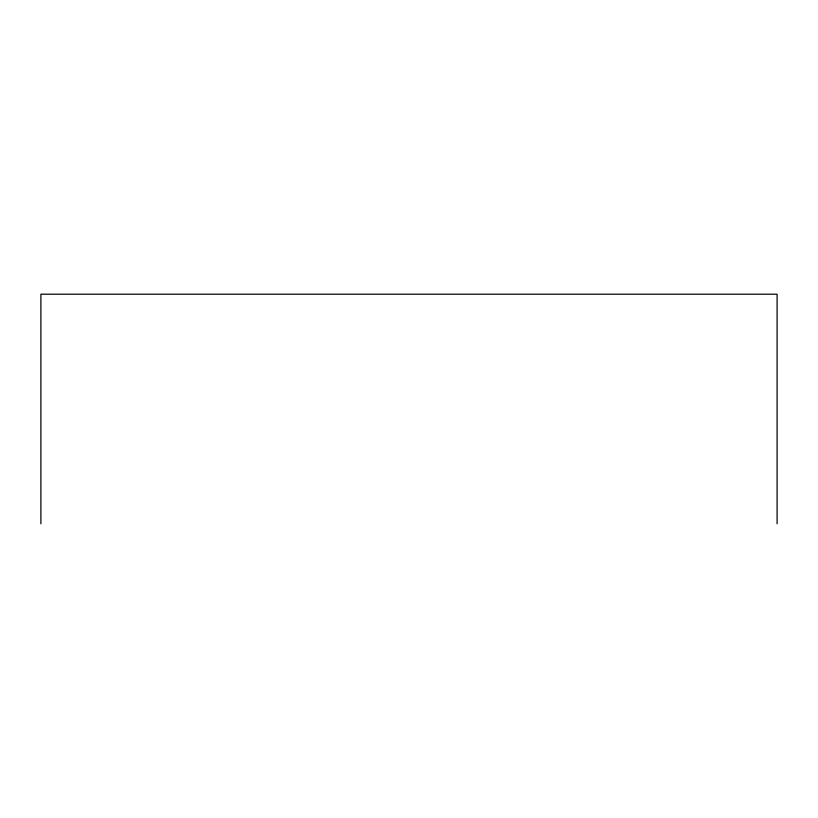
<?xml version="1.0" encoding="UTF-8"?>
<svg xmlns="http://www.w3.org/2000/svg" width="818" height="818" viewBox="0 0 818 818"><rect width="100%" height="100%" fill="white"/><g stroke="black" fill="none" stroke-linecap="round" stroke-linejoin="round"><path stroke-width="1.23" d="M777.1 523.796L777.1 294.204L40.9 294.204L40.9 523.796"/></g></svg>
